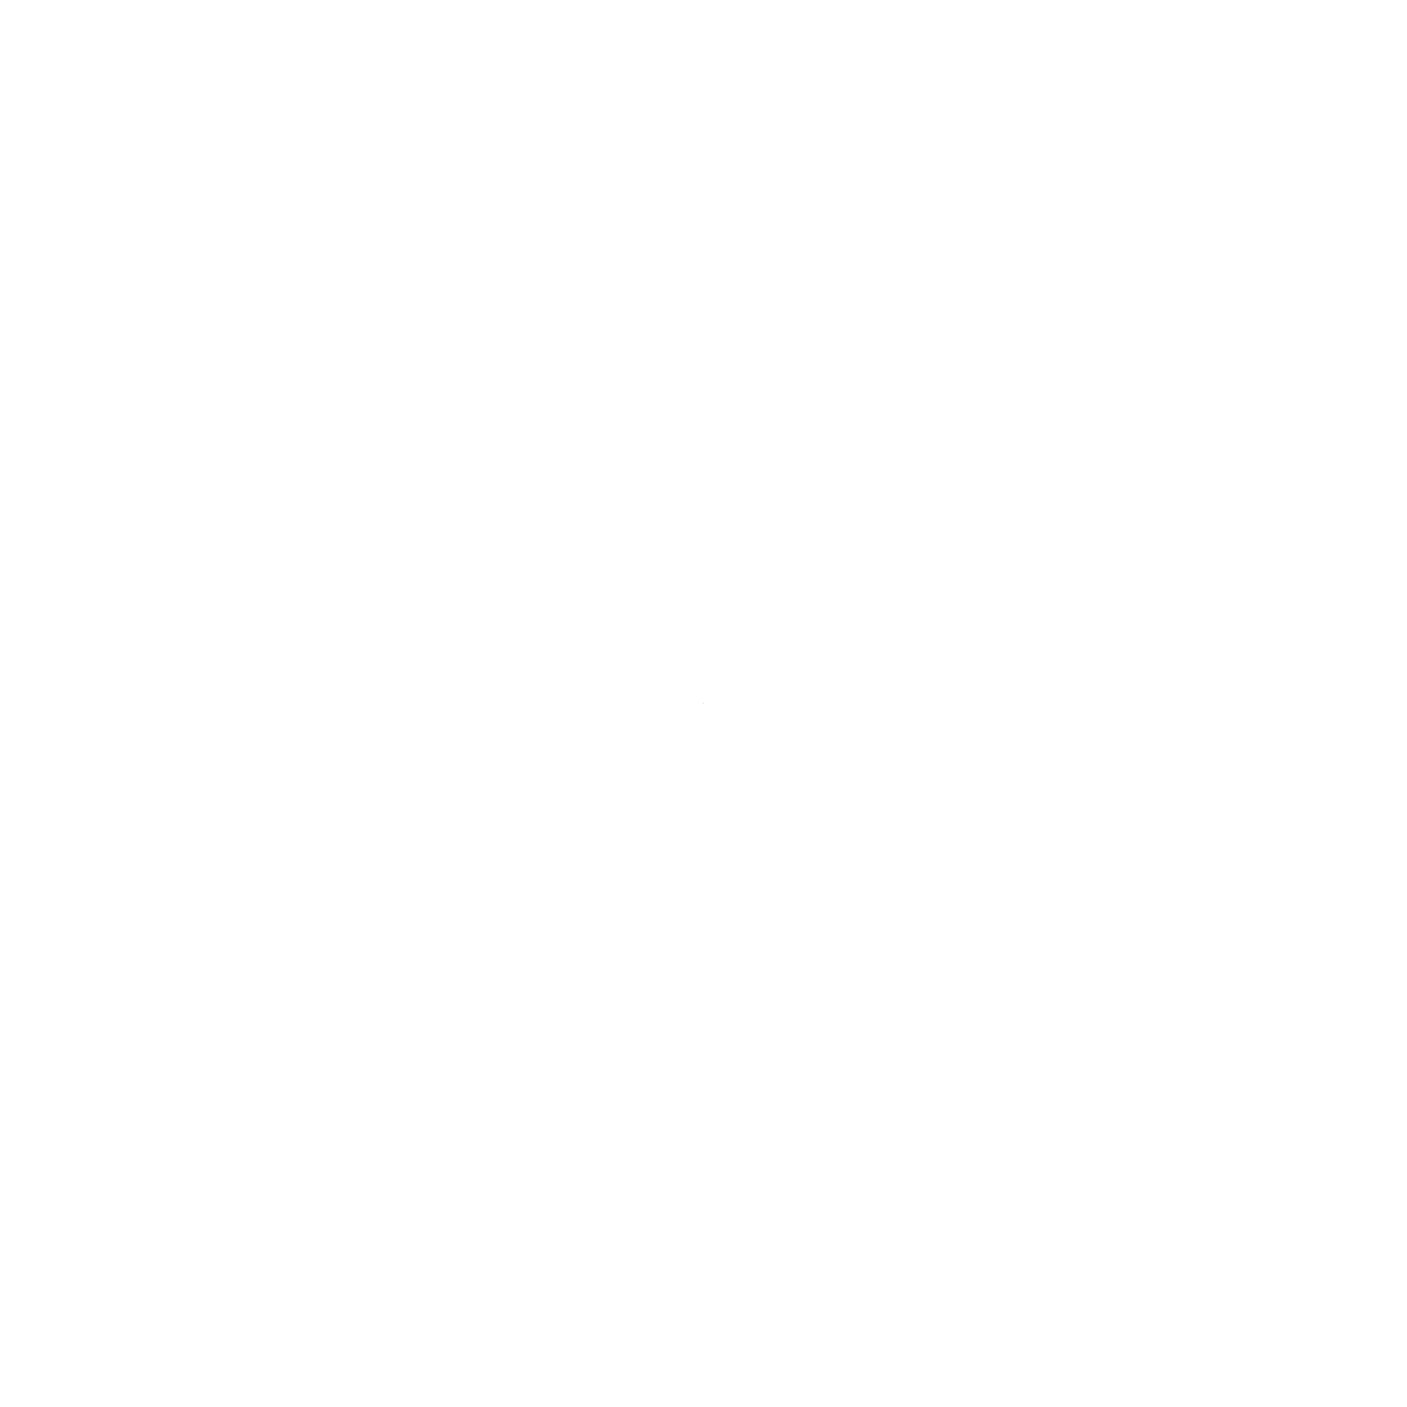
# Model space of a CAD drawing. Header units: millimetres. Extents: x -100 to -100, y 70 to 70.
import ezdxf

# ---------------------------------------------------------------- set-up
doc = ezdxf.new("R2010")
doc.units = ezdxf.units.MM
doc.layers.add('Principal', color=80, linetype='Continuous', lineweight=80)

msp = doc.modelspace()

# ---------------------------------------------------------------- linework, layer by layer
at = {"layer": 'Principal'}
msp.add_line((-100, 70), (-100, 70), dxfattribs=at)

doc.saveas('drawing.dxf')
